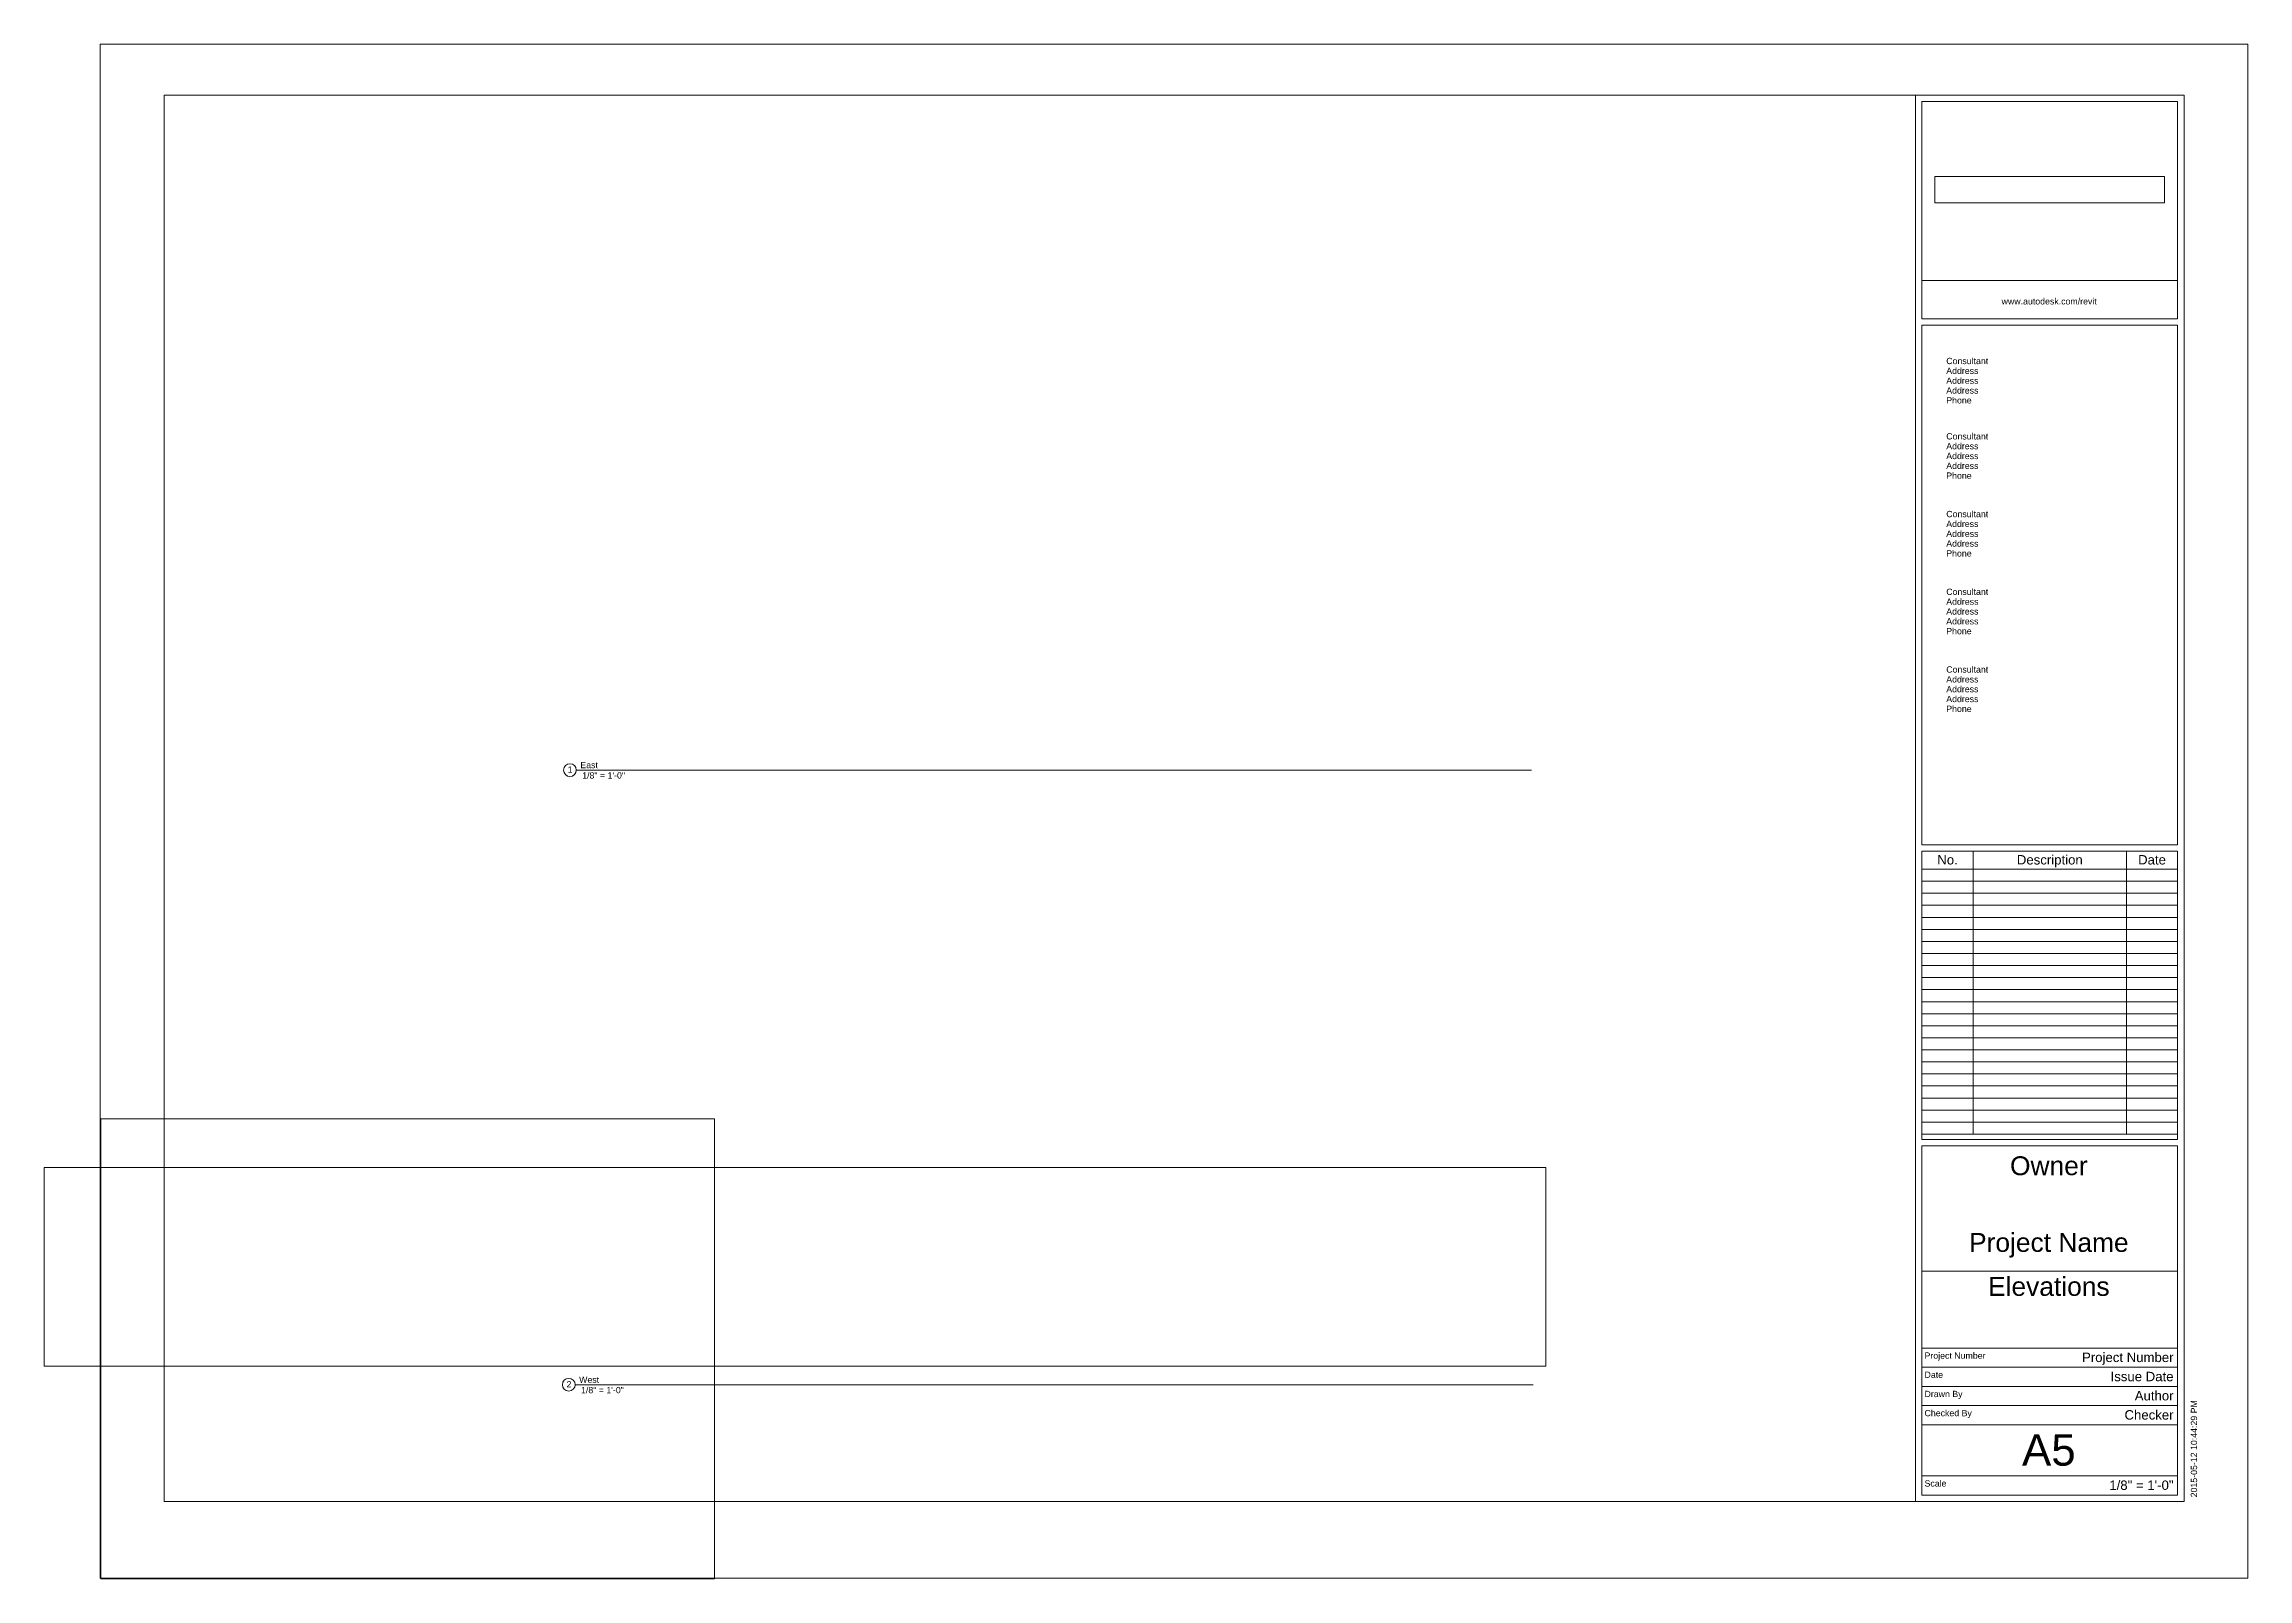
# Paper-space layout 'Layout1' of a CAD drawing. Header units: inches. Extents: x -1.1 to 42, y 0 to 30.
import ezdxf

# ---------------------------------------------------------------- set-up
doc = ezdxf.new("R2010")
doc.units = ezdxf.units.IN
doc.header["$MEASUREMENT"] = 0
for name, color, linetype, lineweight in [('A-DETL-THIN', 151, 'Continuous', 9), ('G-ANNO-SCHD', 231, 'Continuous', 9), ('G-ANNO-TTLB', 6, 'Continuous', 9), ('G-ANNO-TTLB-MEDM', 33, 'Continuous', 9), ('G-ANNO-TTLB-THIN', 151, 'Continuous', 9)]:
    doc.layers.add(name, color=color, linetype=linetype, lineweight=lineweight)
doc.layers.add('G-ANNO-NPLT', color=191, linetype='Continuous', plot=False)
doc.styles.add('Arial', font='arial.ttf', dxfattribs={"height": 0.122942})
doc.styles.add('Arial_1', font='arial.ttf', dxfattribs={"height": 0.184412})
doc.styles.add('Arial_2', font='arial.ttf', dxfattribs={"height": 0.614708})
doc.styles.add('Arial_3', font='arial.ttf', dxfattribs={"height": 0.368825})
picture_1 = doc.add_image_def('image1.bmp', size_in_pixel=(681, 78))

# ---------------------------------------------------------------- blocks, each defined once
blk = doc.blocks.new('E1 30 x 42 Horizontal - E1 30x42 Horizontal-3923-Elevations')
at = {"layer": 'G-ANNO-TTLB-MEDM'}
for p, q in [((1.24, 29.014), (1.24, 1.514)), ((40.74, 29.014), (1.24, 29.014)), ((35.49, 29.014), (35.49, 1.514)), ((35.615, 24.639), (35.615, 28.889)), ((35.615, 28.889), (40.615, 28.889)), ((40.615, 28.889), (40.615, 24.639)), ((40.74, 29.014), (40.74, 1.514)), ((40.615, 24.639), (35.615, 24.639)), ((35.615, 24.514), (40.615, 24.514)), ((35.615, 24.514), (35.615, 14.358)), ((40.615, 14.358), (40.615, 24.514)), ((35.615, 14.358), (40.615, 14.358)), ((35.615, 14.233), (35.615, 8.594)), ((40.615, 14.233), (35.615, 14.233)), ((40.615, 8.594), (40.615, 14.233)), ((35.615, 8.594), (40.615, 8.594)), ((35.615, 1.639), (35.615, 8.469)), ((35.615, 8.469), (40.615, 8.469)), ((40.615, 8.469), (40.615, 1.639)), ((35.615, 6.02), (40.615, 6.02)), ((1.24, 1.514), (40.74, 1.514)), ((40.615, 1.639), (35.615, 1.639))]:
    blk.add_line(p, q, dxfattribs=at)
at = {"layer": 'G-ANNO-TTLB-THIN'}
for p, q in [((-0.01, 30.014), (41.99, 30.014)), ((-0.01, 0.014), (-0.01, 30.014)), ((41.99, 0.014), (41.99, 30.014)), ((35.615, 25.389), (40.615, 25.389)), ((35.615, 4.514), (40.615, 4.514)), ((35.615, 4.139), (40.615, 4.139)), ((35.615, 3.764), (40.615, 3.764)), ((35.615, 3.389), (40.615, 3.389)), ((35.615, 3.014), (40.615, 3.014)), ((35.615, 2.014), (40.615, 2.014)), ((-0.01, 0.014), (41.99, 0.014))]:
    blk.add_line(p, q, dxfattribs=at)
at = {"layer": 'G-ANNO-TTLB', "line_spacing_factor": 0.938532, "style": 'Arial', "bg_fill": 3, "box_fill_scale": 1.25, "bg_fill_color": 0, "bg_fill_transparency": 0}
for s, insert, char_height, width, attachment_point in [('www.autodesk.com/revit', (38.103, 25.045), 0.12294, 2.202, 2), ('Consultant\\PAddress\\PAddress\\PAddress\\PPhone', (36.09, 23.878), 0.1229, 0.978, 1), ('Consultant\\PAddress\\PAddress\\PAddress\\PPhone', (36.09, 22.405), 0.1229, 0.978, 1), ('Consultant\\PAddress\\PAddress\\PAddress\\PPhone', (36.09, 20.885), 0.1229, 0.978, 1), ('Consultant\\PAddress\\PAddress\\PAddress\\PPhone', (36.09, 19.365), 0.1229, 0.978, 1), ('Consultant\\PAddress\\PAddress\\PAddress\\PPhone', (36.09, 17.845), 0.1229, 0.978, 1)]:
    blk.add_mtext(s, dxfattribs=dict(at, insert=insert, char_height=char_height, width=width, attachment_point=attachment_point))
at = {"layer": 'G-ANNO-TTLB'}
image = blk.add_image(picture_1, insert=(35.866, 26.907), size_in_units=(4.493, 0.515), dxfattribs=at)
image.dxf.flags = 7
at = {"layer": 'G-ANNO-TTLB', "char_height": 0.1229, "attachment_point": 1, "line_spacing_factor": 0.938532, "style": 'Arial', "bg_fill": 3, "box_fill_scale": 1.25, "bg_fill_color": 0, "bg_fill_transparency": 0}
for s, insert, width in [('Date', (35.665, 4.054), 0.432), ('Scale', (35.665, 1.929), 0.5115)]:
    blk.add_mtext(s, dxfattribs=dict(at, insert=insert, width=width))
at = {"layer": 'G-ANNO-TTLB', "attachment_point": 1, "line_spacing_factor": 0.938532, "style": 'Arial', "bg_fill": 3, "box_fill_scale": 1.25, "bg_fill_color": 0, "bg_fill_transparency": 0}
for s, insert, char_height, width in [('Project Number', (35.665, 4.428), 0.12294, 1.419), ('Drawn By', (35.665, 3.678), 0.1229, 0.876)]:
    blk.add_mtext(s, dxfattribs=dict(at, insert=insert, char_height=char_height, width=width))
at = {"layer": 'G-ANNO-TTLB', "insert": (35.665, 3.304), "char_height": 0.1229, "width": 1.098, "attachment_point": 1, "line_spacing_factor": 0.938532, "style": 'Arial', "bg_fill": 3, "box_fill_scale": 1.25, "bg_fill_color": 0, "bg_fill_transparency": 0}
blk.add_mtext('Checked By', dxfattribs=at)
blk = doc.blocks.new('Viewport - View Title-1227-Elevations')
at = {"layer": 'G-ANNO-TTLB'}
for start, end in [(0, 180), (180, 360)]:
    blk.add_arc((-0.125, 0), 0.125, start, end, dxfattribs=at)

psp = doc.layouts.get("Layout1")

# ---------------------------------------------------------------- viewports
at = {"layer": '0'}
psp.add_viewport(center=(6, 4.5), size=(12, 9), view_center_point=(6, 4.5), view_height=12, dxfattribs=at)
at = {"layer": 'G-ANNO-NPLT'}
psp.add_viewport(center=(13.575, 6.102), size=(29.37, 3.88048), view_center_point=(3557.891, 71.807), view_height=372.52635, status=3, dxfattribs=at)

# ---------------------------------------------------------------- next in the draw order: block references
at = {"layer": 'G-ANNO-TTLB'}
psp.add_blockref('E1 30 x 42 Horizontal - E1 30x42 Horizontal-3923-Elevations', (0, 0), dxfattribs=at)

# ---------------------------------------------------------------- next in the draw order: linework, layer by layer
at = {"layer": 'A-DETL-THIN'}
for p, q in [((36.615, 14.233), (35.615, 14.233)), ((35.615, 14.233), (35.615, 13.879)), ((39.615, 14.233), (36.615, 14.233)), ((36.615, 14.233), (36.615, 13.879)), ((40.614, 14.233), (39.615, 14.233)), ((39.615, 14.233), (39.615, 13.879)), ((40.614, 14.233), (40.614, 13.879)), ((40.614, 13.879), (35.615, 13.879)), ((35.615, 13.879), (35.615, 8.697)), ((36.615, 13.879), (36.615, 8.697)), ((39.615, 13.879), (39.615, 8.697)), ((40.614, 13.879), (40.614, 8.697)), ((40.614, 13.644), (35.615, 13.644)), ((40.614, 13.408), (35.615, 13.408)), ((40.614, 13.173), (35.615, 13.173)), ((40.614, 12.937), (35.615, 12.937)), ((40.614, 12.702), (35.615, 12.702)), ((40.614, 12.466), (35.615, 12.466)), ((40.614, 12.23), (35.615, 12.23)), ((40.614, 11.995), (35.615, 11.995)), ((40.614, 11.759), (35.615, 11.759)), ((40.614, 11.524), (35.615, 11.524)), ((40.614, 11.288), (35.615, 11.288)), ((40.614, 11.052), (35.615, 11.052)), ((40.614, 10.817), (35.615, 10.817)), ((40.614, 10.581), (35.615, 10.581)), ((40.614, 10.346), (35.615, 10.346)), ((40.614, 10.11), (35.615, 10.11)), ((40.614, 9.875), (35.615, 9.875)), ((40.614, 9.639), (35.615, 9.639)), ((40.614, 9.403), (35.615, 9.403)), ((40.614, 9.168), (35.615, 9.168)), ((40.614, 8.932), (35.615, 8.932)), ((40.614, 8.697), (35.615, 8.697))]:
    psp.add_line(p, q, dxfattribs=at)
at = {"layer": 'G-ANNO-NPLT', "lineweight": 9}
for p, q in [((9.299, 15.816), (27.982, 15.816)), ((9.277, 3.797), (28.013, 3.797))]:
    psp.add_line(p, q, dxfattribs=at)

# ---------------------------------------------------------------- next in the draw order: block references
at = {"layer": 'G-ANNO-TTLB'}
for p in [(9.299, 15.816), (9.277, 3.797)]:
    psp.add_blockref('Viewport - View Title-1227-Elevations', p, dxfattribs=at)

# ---------------------------------------------------------------- next in the draw order: texts
at = {"layer": 'G-ANNO-SCHD', "attachment_point": 2, "line_spacing_factor": 0.938532, "style": 'Arial_1'}
for s, insert, char_height, width in [('No.', (36.115, 14.155), 0.1844, 0.477), ('Description', (38.115, 14.155), 0.18441, 1.53225), ('Date', (40.114, 14.155), 0.1844, 0.648)]:
    psp.add_mtext(s, dxfattribs=dict(at, insert=insert, char_height=char_height, width=width))
at = {"layer": 'G-ANNO-TTLB', "line_spacing_factor": 0.938532}
for s, insert, char_height, width, attachment_point, style in [('East', (9.377, 15.977), 0.1229, 0.4095, 1, 'Arial'), ('1', (9.177, 15.887), 0.123, 0.114, 2, 'Arial'), (' 1/8" = 1\'-0"', (9.366, 15.774), 0.12294, 1.053, 1, 'Arial'), ('Owner', (38.096, 8.264), 0.3688, 1.791, 2, 'Arial_3'), ('Project Name', (38.096, 6.764), 0.36882, 3.7125, 2, 'Arial_3'), ('Elevations', (38.096, 5.904), 0.3688, 2.835, 2, 'Arial_3'), ('Project Number', (40.535, 4.425), 0.18441, 2.1285, 3, 'Arial_1'), ('West', (9.354, 3.957), 0.1229, 0.465, 1, 'Arial'), ('Issue Date', (40.535, 4.05), 0.1844, 1.467, 3, 'Arial_1'), ('2', (9.155, 3.867), 0.123, 0.114, 2, 'Arial'), (' 1/8" = 1\'-0"', (9.343, 3.754), 0.12294, 1.053, 1, 'Arial'), ('Author', (40.535, 3.675), 0.1844, 0.9045, 3, 'Arial_1'), ('Checker', (40.535, 3.3), 0.1844, 1.14075, 3, 'Arial_1'), ('A5', (38.096, 2.83), 0.6147, 1.2525, 2, 'Arial_2'), (' 1/8" = 1\'-0"', (40.535, 1.925), 0.18441, 1.5795, 3, 'Arial_1')]:
    psp.add_mtext(s, dxfattribs=dict(at, insert=insert, char_height=char_height, width=width, attachment_point=attachment_point, style=style))
at = {"layer": 'G-ANNO-TTLB', "insert": (40.873, 1.595), "char_height": 0.12294, "width": 2.265, "attachment_point": 1, "rotation": 90, "line_spacing_factor": 0.938532, "style": 'Arial', "bg_fill": 3, "box_fill_scale": 1.25, "bg_fill_color": 0, "bg_fill_transparency": 0}
psp.add_mtext('2015-05-12 10:44:29 PM', dxfattribs=at)

doc.saveas('drawing.dxf')
